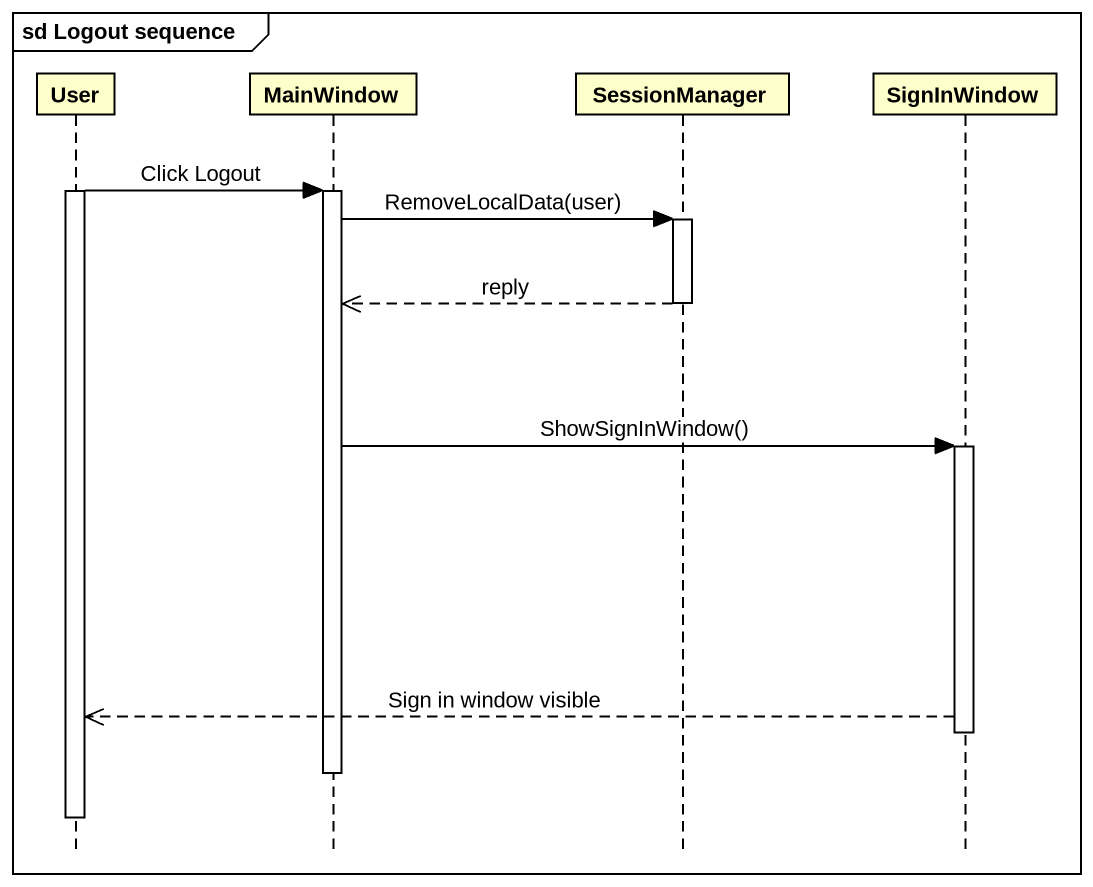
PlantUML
@startuml
mainframe sd Logout sequence
hide footbox
participant User
participant MainWindow
participant SessionManager
participant SignInWindow

activate User
User -> MainWindow : Click Logout
activate MainWindow
MainWindow -> SessionManager : RemoveLocalData(user)
activate SessionManager
SessionManager -->> MainWindow : reply
deactivate SessionManager
MainWindow -> SignInWindow : ShowSignInWindow()
activate SignInWindow
SignInWindow -->> User : Sign in window visible
deactivate SignInWindow
deactivate MainWindow
deactivate User
@enduml
